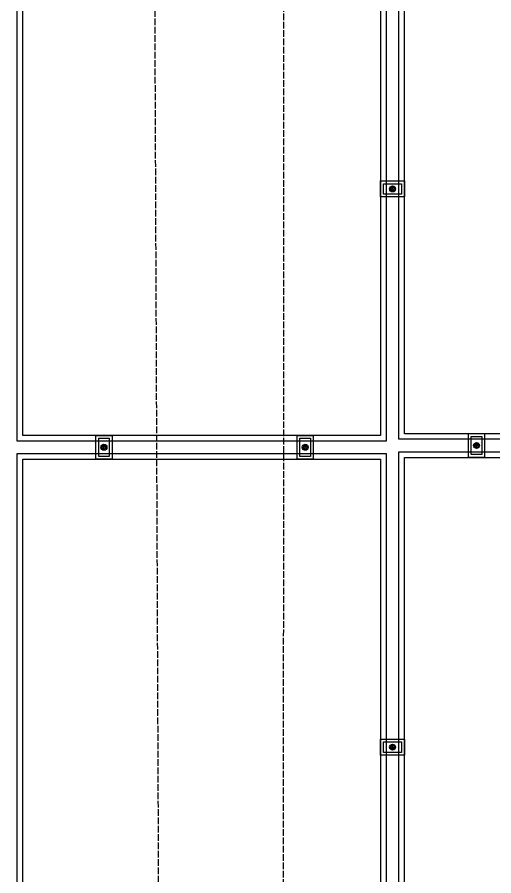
# Model space of a CAD drawing. Header units: millimetres. Extents: x 185509 to 291328, y 95263 to 331092.
# Drawn here: x 258517 to 259376, y 168019 to 169567 of the extents above; entities that cross this region are included whole.
import ezdxf

# ---------------------------------------------------------------- set-up
doc = ezdxf.new("R2010")
doc.units = ezdxf.units.MM
doc.linetypes.add('ACAD_ISO02W100', pattern=[15, 12, -3])
doc.layers.add('Cables string 1', color=20, linetype='ACAD_ISO02W100')
doc.layers.add('Cqbles string 2', color=72, linetype='ACAD_ISO02W100')

msp = doc.modelspace()

# ---------------------------------------------------------------- linework, layer by layer
for p, q in [((259190.392, 169257.276), (259197.181, 169257.276)), ((259193.787, 169253.881), (259193.787, 169260.671)), ((259345.143, 168791.459), (259345.143, 168798.249)), ((258677.1, 168791.575), (258670.31, 168791.575)), ((258673.705, 168788.18), (258673.705, 168794.97)), ((259039.794, 168791.575), (259033.004, 168791.575)), ((259036.399, 168788.18), (259036.399, 168794.97)), ((259348.538, 168794.854), (259341.748, 168794.854)), ((259190.392, 168251.028), (259197.181, 168251.028)), ((259193.787, 168247.633), (259193.787, 168254.423))]:
    msp.add_line(p, q)
for points in [[(258517.249, 168802.721), (258517.249, 171186.721), (259182.32, 171186.721), (259182.32, 168802.721)], [(259205.253, 168806), (259205.253, 171190), (259870.324, 171190), (259870.324, 168806)], [(258527.249, 168812.721), (258527.249, 171176.721), (259172.32, 171176.721), (259172.32, 168812.721)], [(259215.253, 168816), (259215.253, 171180), (259860.324, 171180), (259860.324, 168816)], [(259172.32, 169242.757), (259172.32, 169271.795), (259215.253, 169271.795), (259215.253, 169242.757)], [(259177.387, 169247.825), (259177.387, 169266.728), (259210.186, 169266.728), (259210.186, 169247.825)], [(258688.224, 168770.109), (258659.186, 168770.109), (258659.186, 168813.042), (258688.224, 168813.042)], [(259050.918, 168770.109), (259021.88, 168770.109), (259021.88, 168813.042), (259050.918, 168813.042)], [(259359.662, 168773.387), (259330.624, 168773.387), (259330.624, 168816.321), (259359.662, 168816.321)], [(258683.157, 168775.176), (258664.254, 168775.176), (258664.254, 168807.975), (258683.157, 168807.975)], [(259045.851, 168775.176), (259026.948, 168775.176), (259026.948, 168807.975), (259045.851, 168807.975)], [(259354.595, 168778.454), (259335.691, 168778.454), (259335.691, 168811.253), (259354.595, 168811.253)], [(259205.253, 166399.387), (259205.253, 168783.387), (259870.324, 168783.387), (259870.324, 166399.387)], [(258517.249, 166396.109), (258517.249, 168780.109), (259182.32, 168780.109), (259182.32, 166396.109)], [(258527.249, 166406.109), (258527.249, 168770.109), (259172.32, 168770.109), (259172.32, 166406.109)], [(259215.253, 166409.387), (259215.253, 168773.387), (259860.324, 168773.387), (259860.324, 166409.387)], [(259172.32, 168236.509), (259172.32, 168265.547), (259215.253, 168265.547), (259215.253, 168236.509)], [(259177.387, 168241.576), (259177.387, 168260.479), (259210.186, 168260.479), (259210.186, 168241.576)]]:
    msp.add_lwpolyline(points, close=True)
for centre, radius in [((259193.787, 169257.276), 5.395), ((259193.787, 169257.276), 3.395), ((259345.143, 168794.854), 5.395), ((259345.143, 168794.854), 3.395), ((258673.705, 168791.575), 5.395), ((258673.705, 168791.575), 3.395), ((259036.399, 168791.575), 5.395), ((259036.399, 168791.575), 3.395), ((259193.787, 168251.028), 5.395), ((259193.787, 168251.028), 3.395)]:
    msp.add_circle(centre, radius)
at = {"layer": 'Cables string 1'}
msp.add_line((258750.545, 173074.301), (258847.955, 149662.957), dxfattribs=at)
at = {"layer": 'Cqbles string 2'}
msp.add_line((258999.393, 173173.363), (258987.092, 149658.991), dxfattribs=at)

doc.saveas('drawing.dxf')
